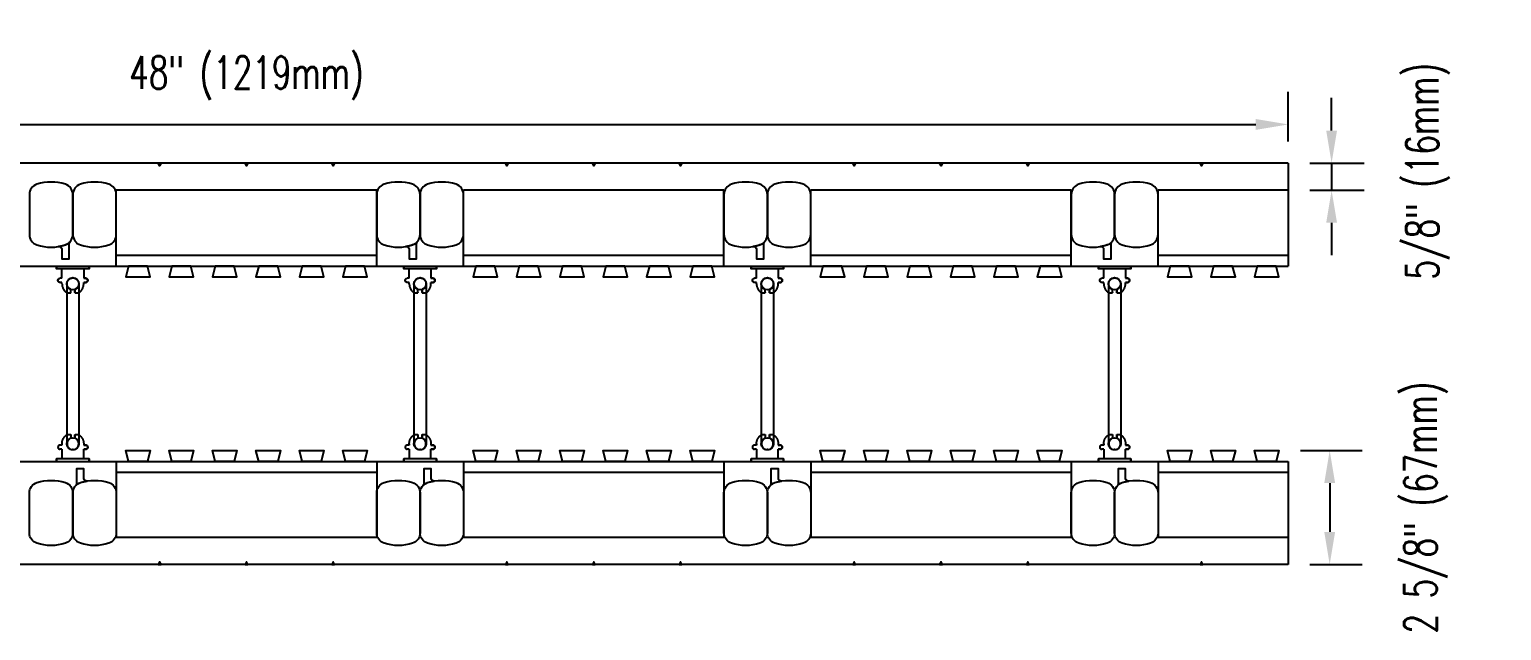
# Model space of a CAD drawing. Header units: inches. Extents: x 204.6 to 257.6, y 32.2 to 73.3.
# Drawn here: x 223.64 to 257.55, y 59.49 to 73.34 of the extents above; entities that cross this region are included whole.
import ezdxf

# ---------------------------------------------------------------- set-up
doc = ezdxf.new("R2010")
doc.units = ezdxf.units.IN
doc.header["$MEASUREMENT"] = 0
for name, color, linetype in [('line25', 2, 'Continuous'), ('LINE50', 5, 'Continuous'), ('LINE9', 9, 'Continuous'), ('TEXT', 4, 'Continuous')]:
    doc.layers.add(name, color=color, linetype=linetype)
doc.styles.add('DIM', font='romans.shx', dxfattribs={"width": 0.7})
doc.dimstyles.new('ext_8', dxfattribs={"dimscale": 8, "dimtxt": 0.09375, "dimasz": 0.09375, "dimexe": 0.09375, "dimexo": 0.0625, "dimgap": 0.0625, "dimtad": 1, "dimdec": 4, "dimzin": 3, "dimdsep": 46, "dimlunit": 4, "dimtxsty": 'DIM', "dimcen": 0.09, "dimdle": 0.09375, "dimclrt": 4, "dimadec": 0, "dimazin": 0, "dimtfac": 1, "dimtdec": 4, "dimtmove": 2, "dimatfit": 3, "dimfxl": 0, "dimfrac": 2, "dimtolj": 1, "dimtzin": 0, "dimarcsym": 0})

# ---------------------------------------------------------------- blocks, each defined once
blk = doc.blocks.new('WEB_4_CENTRE_TOP')
for p, q in [((3.688, 0.141), (0, 0.141)), ((3.688, -0.141), (0, -0.141))]:
    blk.add_line(p, q)
for centre in [(0, 0), (3.688, 0)]:
    blk.add_circle(centre, 0.141)
blk = doc.blocks.new('*D18')
at = {"layer": 'Defpoints', "color": 0}
for p in [(252.64, 71.149), (204.64, 70.259), (252.64, 70.259)]:
    blk.add_point(p, dxfattribs=at)
at = {"layer": 'TEXT', "color": 0, "lineweight": -2}
for p, q in [((204.64, 70.759), (204.64, 71.899)), ((252.64, 70.759), (252.64, 71.899)), ((205.39, 71.149), (251.89, 71.149))]:
    blk.add_line(p, q, dxfattribs=at)
at = {"layer": 'TEXT', "color": 0}
for points in [[(205.39, 71.274), (205.39, 71.024), (204.64, 71.149)], [(251.89, 71.274), (251.89, 71.024), (252.64, 71.149)]]:
    blk.add_solid(points, dxfattribs=at)
at = {"layer": 'TEXT', "color": 4, "insert": (228.64, 72.22), "char_height": 0.75, "attachment_point": 5, "style": 'DIM'}
blk.add_mtext('\\A1;48" (1219mm)', dxfattribs=at)
blk = doc.blocks.new('*D14')
at = {"layer": 'Defpoints', "color": 0}
for p in [(252.64, 70.259), (252.64, 69.634), (253.639, 69.634)]:
    blk.add_point(p, dxfattribs=at)
at = {"layer": 'TEXT', "color": 0, "lineweight": -2}
for p, q in [((253.639, 71.009), (253.639, 71.759)), ((253.14, 70.259), (254.389, 70.259)), ((253.639, 70.259), (253.639, 69.634)), ((253.14, 69.634), (254.389, 69.634)), ((253.639, 68.884), (253.639, 68.134))]:
    blk.add_line(p, q, dxfattribs=at)
at = {"layer": 'TEXT', "color": 0}
for points in [[(253.514, 71.009), (253.764, 71.009), (253.639, 70.259)], [(253.514, 68.884), (253.764, 68.884), (253.639, 69.634)]]:
    blk.add_solid(points, dxfattribs=at)
at = {"layer": 'TEXT', "color": 4, "insert": (255.854, 70.072), "char_height": 0.75, "attachment_point": 5, "rotation": 90, "style": 'DIM'}
blk.add_mtext('\\A1;5/8" (16mm)', dxfattribs=at)
blk = doc.blocks.new('*D19')
at = {"layer": 'Defpoints', "color": 0}
for p in [(252.422, 63.634), (252.64, 61.009), (253.595, 61.009)]:
    blk.add_point(p, dxfattribs=at)
at = {"layer": 'TEXT', "color": 0, "lineweight": -2}
for p, q in [((252.922, 63.634), (254.345, 63.634)), ((253.595, 62.884), (253.595, 61.759)), ((253.14, 61.009), (254.345, 61.009))]:
    blk.add_line(p, q, dxfattribs=at)
at = {"layer": 'TEXT', "color": 0}
for points in [[(253.47, 62.884), (253.72, 62.884), (253.595, 63.634)], [(253.47, 61.759), (253.72, 61.759), (253.595, 61.009)]]:
    blk.add_solid(points, dxfattribs=at)
at = {"layer": 'TEXT', "color": 4, "insert": (255.81, 62.322), "char_height": 0.75, "attachment_point": 5, "rotation": 90, "style": 'DIM'}
blk.add_mtext('\\A1;2 5/8" (67mm)', dxfattribs=at)
blk = doc.blocks.new('Connector')
blk.add_point((0.271, 0))
at = {"layer": 'LINE9'}
for p, q in [((0, 0.375), (0, -0.375)), ((0.062, -0.375), (0.062, 0.375)), ((0.281, 0.25), (0.062, 0.25))]:
    blk.add_line(p, q, dxfattribs=at)
for points, weights in [([(0.007, 0.375), (0.004, 0.375), (0, 0.375)], [1, 0.972587069138, 0.950305488115]), ([(0.327, 0.343), (0.308, 0.343), (0.281, 0.317), (0.281, 0.297)], [1, 0.85355339, 0.85355339, 1]), ([(0.328, 0.343), (0.327, 0.343), (0.327, 0.343)], [1, 0.70710678, 1]), ([(0.375, 0.297), (0.375, 0.317), (0.348, 0.343), (0.329, 0.343)], [1, 0.85355339, 0.85355339, 1]), ([(0.406, 0.25), (0.546, 0.25), (0.619, 0.131)], [0.958404415409, 0.794674173519, 0.864651571113]), ([(0.619, 0.052), (0.612, 0.049), (0.604, 0.049)], [0.83615024178, 0.892081430621, 1]), ([(0.281, -0.297), (0.281, -0.317), (0.308, -0.343), (0.327, -0.343)], [1, 0.85355339, 0.85355339, 1]), ([(0.327, -0.343), (0.281, -0.343), (0.281, -0.297)], [1, 0.70710678, 1]), ([(0.329, -0.343), (0.348, -0.343), (0.375, -0.317), (0.375, -0.297)], [1, 0.85355339, 0.85355339, 1]), ([(0.375, -0.297), (0.375, -0.343), (0.329, -0.343)], [1, 0.70710678, 1]), ([(0.619, -0.131), (0.546, -0.25), (0.406, -0.25)], [0.864651574428, 0.794674169686, 0.958404415195]), ([(0.604, -0.049), (0.612, -0.049), (0.619, -0.052)], [1, 0.89208144177, 0.836150253337]), ([(0, -0.375), (0.004, -0.375), (0.007, -0.375)], [0.950305488115, 0.972587069138, 1])]:
    blk.add_rational_spline(points, weights, degree=2, dxfattribs=at)
for points, degree in [([(0, 0.375), (0.002, 0.375), (0.005, 0.375), (0.007, 0.375)], 3), ([(0.007, 0.375), (0.021, 0.375), (0.051, 0.375), (0.062, 0.375), (0.062, 0.375)], 3), ([(0.327, 0.343), (0.327, 0.343), (0.328, 0.343), (0.328, 0.343)], 3), ([(0.328, 0.343), (0.329, 0.343), (0.329, 0.343), (0.329, 0.343)], 3), ([(0.281, 0.25), (0.281, 0.297)], 1), ([(0.375, 0.25), (0.375, 0.297)], 1), ([(0.406, 0.25), (0.375, 0.25)], 1), ([(0.406, 0.25), (0.406, 0.25)], 1), ([(0.406, 0.25), (0.406, 0.25)], 1), ([(0.406, 0.25), (0.406, 0.25)], 1), ([(0.406, 0.25), (0.406, 0.25)], 1), ([(0.406, 0.25), (0.406, 0.25)], 1), ([(0.406, 0.25), (0.406, 0.25)], 1), ([(0.406, 0.25), (0.406, 0.25)], 1), ([(0.406, 0.25), (0.406, 0.25)], 1), ([(0.406, 0.25), (0.406, 0.25)], 1), ([(0.406, 0.25), (0.406, 0.25)], 1), ([(0.406, 0.25), (0.406, 0.25)], 1), ([(0.406, 0.25), (0.406, 0.25)], 1), ([(0.406, 0.25), (0.406, 0.25)], 1), ([(0.406, 0.25), (0.406, 0.25)], 1), ([(0.406, 0.25), (0.406, 0.25)], 1), ([(0.406, 0.25), (0.406, 0.25)], 1), ([(0.406, 0.25), (0.406, 0.25)], 1), ([(0.406, 0.25), (0.406, 0.25)], 1), ([(0.406, 0.25), (0.406, 0.25)], 1), ([(0.406, 0.25), (0.406, 0.25)], 1), ([(0.406, 0.25), (0.406, 0.25)], 1), ([(0.406, 0.25), (0.406, 0.25)], 1), ([(0.406, 0.25), (0.406, 0.25)], 1), ([(0.406, 0.25), (0.406, 0.25)], 1), ([(0.604, 0.049), (0.532, 0.049)], 1), ([(0.532, 0.049), (0.532, 0.049)], 1), ([(0.532, 0.049), (0.532, 0.049)], 1), ([(0.532, 0.049), (0.532, 0.049)], 1), ([(0.532, 0.049), (0.532, 0.049)], 1), ([(0.532, 0.049), (0.532, 0.049)], 1), ([(0.532, 0.049), (0.532, 0.049)], 1), ([(0.532, 0.049), (0.532, 0.049)], 1), ([(0.532, 0.049), (0.532, 0.049)], 1), ([(0.532, 0.049), (0.532, 0.049)], 1), ([(0.532, 0.049), (0.532, 0.049)], 1), ([(0.604, 0.049), (0.609, 0.049), (0.614, 0.05), (0.619, 0.052)], 3), ([(0.604, 0.049), (0.604, 0.049)], 1), ([(0.604, 0.049), (0.604, 0.049)], 1), ([(0.604, 0.049), (0.604, 0.049)], 1), ([(0.604, 0.049), (0.604, 0.049)], 1), ([(0.619, 0.131), (0.619, 0.052)], 1), ([(0.619, 0.131), (0.619, 0.131)], 1), ([(0.619, 0.131), (0.619, 0.131)], 1), ([(0.619, 0.131), (0.619, 0.131)], 1), ([(0.619, 0.131), (0.619, 0.131)], 1), ([(0.062, -0.25), (0.281, -0.25)], 1), ([(0.281, -0.297), (0.281, -0.25)], 1), ([(0.281, -0.25), (0.281, -0.297)], 1), ([(0.375, -0.25), (0.375, -0.297)], 1), ([(0.375, -0.297), (0.375, -0.25)], 1), ([(0.406, -0.25), (0.375, -0.25)], 1), ([(0.406, -0.25), (0.406, -0.25)], 1), ([(0.406, -0.25), (0.406, -0.25)], 1), ([(0.406, -0.25), (0.406, -0.25)], 1), ([(0.406, -0.25), (0.406, -0.25)], 1), ([(0.406, -0.25), (0.406, -0.25)], 1), ([(0.406, -0.25), (0.406, -0.25)], 1), ([(0.406, -0.25), (0.406, -0.25)], 1), ([(0.406, -0.25), (0.406, -0.25)], 1), ([(0.406, -0.25), (0.406, -0.25)], 1), ([(0.406, -0.25), (0.406, -0.25)], 1), ([(0.406, -0.25), (0.406, -0.25)], 1), ([(0.532, -0.049), (0.604, -0.049)], 1), ([(0.604, -0.049), (0.58, -0.049), (0.556, -0.049), (0.532, -0.049)], 3), ([(0.532, -0.049), (0.532, -0.049)], 1), ([(0.532, -0.049), (0.532, -0.049)], 1), ([(0.532, -0.049), (0.532, -0.049)], 1), ([(0.532, -0.049), (0.532, -0.049)], 1), ([(0.619, -0.052), (0.614, -0.05), (0.609, -0.049), (0.604, -0.049)], 3), ([(0.604, -0.049), (0.604, -0.049)], 1), ([(0.604, -0.049), (0.604, -0.049)], 1), ([(0.604, -0.049), (0.604, -0.049)], 1), ([(0.604, -0.049), (0.604, -0.049)], 1), ([(0.604, -0.049), (0.604, -0.049)], 1), ([(0.604, -0.049), (0.604, -0.049)], 1), ([(0.604, -0.049), (0.604, -0.049)], 1), ([(0.604, -0.049), (0.604, -0.049)], 1), ([(0.619, -0.052), (0.619, -0.131)], 1), ([(0.619, -0.131), (0.619, -0.131)], 1), ([(0.619, -0.131), (0.619, -0.131)], 1), ([(0.619, -0.131), (0.619, -0.131)], 1), ([(0.619, -0.131), (0.619, -0.131)], 1), ([(0.007, -0.375), (0.005, -0.375), (0.002, -0.375), (0, -0.375)], 3), ([(0.062, -0.375), (0.062, -0.375), (0.051, -0.375), (0.021, -0.375), (0.007, -0.375)], 3), ([(0.328, -0.343), (0.328, -0.343), (0.327, -0.343), (0.327, -0.343)], 3), ([(0.329, -0.343), (0.329, -0.343), (0.329, -0.343), (0.328, -0.343)], 3)]:
    blk.add_open_spline(points, degree=degree, dxfattribs=at)
for points, weights, knots in [([(0.062, 0.375), (0.062, 0.375), (0.046, 0.375), (0.03, 0.375), (0.007, 0.375)], [0.868718858569, 0.861102746415, 1, 0.861102734288, 0.868718859898], [0, 0, 0, 0.5, 0.5, 1, 1, 1]), ([(0.532, 0.049), (0.472, 0.203), (0.333, 0.113), (0.157, 0), (0.333, -0.113), (0.472, -0.203), (0.532, -0.049)], [0.899508922286, 0.599718215298, 1, 0.54226024, 1, 0.599718224335, 0.899508908749], [0, 0, 0, 0.318112, 0.318112, 0.681888, 0.681888, 1, 1, 1]), ([(0.007, -0.375), (0.03, -0.375), (0.046, -0.375), (0.062, -0.375), (0.062, -0.375)], [0.868718859319, 0.861102739573, 1, 0.861102742958, 0.868718858948], [0, 0, 0, 0.5, 0.5, 1, 1, 1])]:
    blk.add_rational_spline(points, weights, degree=2, knots=knots, dxfattribs=at)

msp = doc.modelspace()

# ---------------------------------------------------------------- linework, layer by layer
at = {"layer": 'line25'}
for p, q in [((231.64045, 69.63446), (225.64045, 69.63446)), ((239.64045, 69.63446), (233.64045, 69.63446)), ((247.64045, 69.63446), (241.64045, 69.63446)), ((252.64045, 69.63446), (249.64045, 69.63446)), ((204.64045, 67.88446), (252.64045, 67.88446)), ((204.64045, 63.38446), (252.64045, 63.38446)), ((231.64045, 61.63446), (225.64045, 61.63446)), ((239.64045, 61.63446), (233.64045, 61.63446)), ((247.64045, 61.63446), (241.64045, 61.63446)), ((252.64045, 61.63446), (249.64045, 61.63446))]:
    msp.add_line(p, q, dxfattribs=at)
for points in [[(225.92162, 67.88446), (225.85929, 67.63446), (226.42162, 67.63446), (226.35929, 67.88446)], [(226.92162, 67.88446), (226.85929, 67.63446), (227.42162, 67.63446), (227.35929, 67.88446)], [(227.92162, 67.88446), (227.85929, 67.63446), (228.42162, 67.63446), (228.35929, 67.88446)], [(228.92162, 67.88446), (228.85929, 67.63446), (229.42162, 67.63446), (229.35929, 67.88446)], [(229.92162, 67.88446), (229.85929, 67.63446), (230.42162, 67.63446), (230.35929, 67.88446)], [(230.92162, 67.88446), (230.85929, 67.63446), (231.42162, 67.63446), (231.35929, 67.88446)], [(233.92162, 67.88446), (233.85929, 67.63446), (234.42162, 67.63446), (234.35929, 67.88446)], [(234.92162, 67.88446), (234.85929, 67.63446), (235.42162, 67.63446), (235.35929, 67.88446)], [(235.92162, 67.88446), (235.85929, 67.63446), (236.42162, 67.63446), (236.35929, 67.88446)], [(236.92162, 67.88446), (236.85929, 67.63446), (237.42162, 67.63446), (237.35929, 67.88446)], [(237.92162, 67.88446), (237.85929, 67.63446), (238.42162, 67.63446), (238.35929, 67.88446)], [(238.92162, 67.88446), (238.85929, 67.63446), (239.42162, 67.63446), (239.35929, 67.88446)], [(241.92162, 67.88446), (241.85929, 67.63446), (242.42162, 67.63446), (242.35929, 67.88446)], [(242.92162, 67.88446), (242.85929, 67.63446), (243.42162, 67.63446), (243.35929, 67.88446)], [(243.92162, 67.88446), (243.85929, 67.63446), (244.42162, 67.63446), (244.35929, 67.88446)], [(244.92162, 67.88446), (244.85929, 67.63446), (245.42162, 67.63446), (245.35929, 67.88446)], [(245.92162, 67.88446), (245.85929, 67.63446), (246.42162, 67.63446), (246.35929, 67.88446)], [(246.92162, 67.88446), (246.85929, 67.63446), (247.42162, 67.63446), (247.35929, 67.88446)], [(249.92162, 67.88446), (249.85929, 67.63446), (250.42162, 67.63446), (250.35929, 67.88446)], [(250.92162, 67.88446), (250.85929, 67.63446), (251.42162, 67.63446), (251.35929, 67.88446)], [(251.92162, 67.88446), (251.85929, 67.63446), (252.42162, 67.63446), (252.35929, 67.88446)], [(225.92162, 63.38446), (225.85929, 63.63446), (226.42162, 63.63446), (226.35929, 63.38446)], [(226.92162, 63.38446), (226.85929, 63.63446), (227.42162, 63.63446), (227.35929, 63.38446)], [(227.92162, 63.38446), (227.85929, 63.63446), (228.42162, 63.63446), (228.35929, 63.38446)], [(228.92162, 63.38446), (228.85929, 63.63446), (229.42162, 63.63446), (229.35929, 63.38446)], [(229.92162, 63.38446), (229.85929, 63.63446), (230.42162, 63.63446), (230.35929, 63.38446)], [(230.92162, 63.38446), (230.85929, 63.63446), (231.42162, 63.63446), (231.35929, 63.38446)], [(233.92162, 63.38446), (233.85929, 63.63446), (234.42162, 63.63446), (234.35929, 63.38446)], [(234.92162, 63.38446), (234.85929, 63.63446), (235.42162, 63.63446), (235.35929, 63.38446)], [(235.92162, 63.38446), (235.85929, 63.63446), (236.42162, 63.63446), (236.35929, 63.38446)], [(236.92162, 63.38446), (236.85929, 63.63446), (237.42162, 63.63446), (237.35929, 63.38446)], [(237.92162, 63.38446), (237.85929, 63.63446), (238.42162, 63.63446), (238.35929, 63.38446)], [(238.92162, 63.38446), (238.85929, 63.63446), (239.42162, 63.63446), (239.35929, 63.38446)], [(241.92162, 63.38446), (241.85929, 63.63446), (242.42162, 63.63446), (242.35929, 63.38446)], [(242.92162, 63.38446), (242.85929, 63.63446), (243.42162, 63.63446), (243.35929, 63.38446)], [(243.92162, 63.38446), (243.85929, 63.63446), (244.42162, 63.63446), (244.35929, 63.38446)], [(244.92162, 63.38446), (244.85929, 63.63446), (245.42162, 63.63446), (245.35929, 63.38446)], [(245.92162, 63.38446), (245.85929, 63.63446), (246.42162, 63.63446), (246.35929, 63.38446)], [(246.92162, 63.38446), (246.85929, 63.63446), (247.42162, 63.63446), (247.35929, 63.38446)], [(249.92162, 63.38446), (249.85929, 63.63446), (250.42162, 63.63446), (250.35929, 63.38446)], [(250.92162, 63.38446), (250.85929, 63.63446), (251.42162, 63.63446), (251.35929, 63.38446)], [(251.92162, 63.38446), (251.85929, 63.63446), (252.42162, 63.63446), (252.35929, 63.38446)]]:
    msp.add_lwpolyline(points, close=True, dxfattribs=at)
at = {"layer": 'LINE50'}
for p, q in [((252.64045, 70.25946), (204.64045, 70.25946)), ((252.64045, 70.25946), (252.64045, 67.88446)), ((252.64045, 63.38446), (252.64045, 61.00946)), ((252.64045, 61.00946), (204.64045, 61.00946))]:
    msp.add_line(p, q, dxfattribs=at)
at = {"layer": 'LINE9'}
for p, q in [((225.64045, 67.88446), (225.64045, 69.63446)), ((231.64045, 67.88446), (231.64045, 69.63446)), ((233.64045, 67.88446), (233.64045, 69.63446)), ((239.64045, 67.88446), (239.64045, 69.63446)), ((241.64045, 67.88446), (241.64045, 69.63446)), ((247.64045, 67.88446), (247.64045, 69.63446)), ((249.64045, 67.88446), (249.64045, 69.63446)), ((225.64045, 68.13446), (231.64045, 68.13446)), ((233.64045, 68.13446), (239.64045, 68.13446)), ((241.64045, 68.13446), (247.64045, 68.13446)), ((249.64045, 68.13446), (252.64045, 68.13446)), ((225.64045, 63.38446), (225.64045, 61.63446)), ((225.64045, 63.13446), (231.64045, 63.13446)), ((231.64045, 63.38446), (231.64045, 61.63446)), ((233.64045, 63.38446), (233.64045, 61.63446)), ((233.64045, 63.13446), (239.64045, 63.13446)), ((239.64045, 63.38446), (239.64045, 61.63446)), ((241.64045, 63.38446), (241.64045, 61.63446)), ((241.64045, 63.13446), (247.64045, 63.13446)), ((247.64045, 63.38446), (247.64045, 61.63446)), ((249.64045, 63.38446), (249.64045, 61.63446)), ((249.64045, 63.13446), (252.64045, 63.13446))]:
    msp.add_line(p, q, dxfattribs=at)
for points in [[(226.6717, 70.25946), (226.64045, 70.19497), (226.6092, 70.25946)], [(228.6717, 70.25946), (228.64045, 70.19497), (228.6092, 70.25946)], [(230.6717, 70.25946), (230.64045, 70.19497), (230.6092, 70.25946)], [(234.6717, 70.25946), (234.64045, 70.19497), (234.6092, 70.25946)], [(236.6717, 70.25946), (236.64045, 70.19497), (236.6092, 70.25946)], [(238.6717, 70.25946), (238.64045, 70.19497), (238.6092, 70.25946)], [(242.6717, 70.25946), (242.64045, 70.19497), (242.6092, 70.25946)], [(244.6717, 70.25946), (244.64045, 70.19497), (244.6092, 70.25946)], [(246.6717, 70.25946), (246.64045, 70.19497), (246.6092, 70.25946)], [(250.6717, 70.25946), (250.64045, 70.19497), (250.6092, 70.25946)], [(226.6717, 61.00946), (226.64045, 61.07394), (226.6092, 61.00946)], [(228.6717, 61.00946), (228.64045, 61.07394), (228.6092, 61.00946)], [(230.6717, 61.00946), (230.64045, 61.07394), (230.6092, 61.00946)], [(234.6717, 61.00946), (234.64045, 61.07394), (234.6092, 61.00946)], [(236.6717, 61.00946), (236.64045, 61.07394), (236.6092, 61.00946)], [(238.6717, 61.00946), (238.64045, 61.07394), (238.6092, 61.00946)], [(242.6717, 61.00946), (242.64045, 61.07394), (242.6092, 61.00946)], [(244.6717, 61.00946), (244.64045, 61.07394), (244.6092, 61.00946)], [(246.6717, 61.00946), (246.64045, 61.07394), (246.6092, 61.00946)], [(250.6717, 61.00946), (250.64045, 61.07394), (250.6092, 61.00946)]]:
    msp.add_lwpolyline(points, close=True, dxfattribs=at)
for points in [[(223.81353, 68.3735, 0.15767078), (224.46738, 68.3735, 0.32530463), (224.64045, 68.61137), (224.64045, 69.53254, 0.32530463), (224.46738, 69.77041, 0.15767078), (223.81353, 69.77041, 0.32530463), (223.64045, 69.53254), (223.64045, 68.61137, 0.32530463)], [(224.81353, 68.3735, 0.15767078), (225.46738, 68.3735, 0.32530463), (225.64045, 68.61137), (225.64045, 69.53254, 0.32530463), (225.46738, 69.77041, 0.15767078), (224.81353, 69.77041, 0.32530463), (224.64045, 69.53254), (224.64045, 68.61137, 0.32530463)], [(231.81353, 68.3735, 0.15767078), (232.46738, 68.3735, 0.32530463), (232.64045, 68.61137), (232.64045, 69.53254, 0.32530463), (232.46738, 69.77041, 0.15767078), (231.81353, 69.77041, 0.32530463), (231.64045, 69.53254), (231.64045, 68.61137, 0.32530463)], [(232.81353, 68.3735, 0.15767078), (233.46738, 68.3735, 0.32530463), (233.64045, 68.61137), (233.64045, 69.53254, 0.32530463), (233.46738, 69.77041, 0.15767078), (232.81353, 69.77041, 0.32530463), (232.64045, 69.53254), (232.64045, 68.61137, 0.32530463)], [(239.81353, 68.3735, 0.15767078), (240.46738, 68.3735, 0.32530463), (240.64045, 68.61137), (240.64045, 69.53254, 0.32530463), (240.46738, 69.77041, 0.15767078), (239.81353, 69.77041, 0.32530463), (239.64045, 69.53254), (239.64045, 68.61137, 0.32530463)], [(240.81353, 68.3735, 0.15767078), (241.46738, 68.3735, 0.32530463), (241.64045, 68.61137), (241.64045, 69.53254, 0.32530463), (241.46738, 69.77041, 0.15767078), (240.81353, 69.77041, 0.32530463), (240.64045, 69.53254), (240.64045, 68.61137, 0.32530463)], [(247.81353, 68.3735, 0.15767078), (248.46738, 68.3735, 0.32530463), (248.64045, 68.61137), (248.64045, 69.53254, 0.32530463), (248.46738, 69.77041, 0.15767078), (247.81353, 69.77041, 0.32530463), (247.64045, 69.53254), (247.64045, 68.61137, 0.32530463)], [(248.81353, 68.3735, 0.15767078), (249.46738, 68.3735, 0.32530463), (249.64045, 68.61137), (249.64045, 69.53254, 0.32530463), (249.46738, 69.77041, 0.15767078), (248.81353, 69.77041, 0.32530463), (248.64045, 69.53254), (248.64045, 68.61137, 0.32530463)], [(224.46738, 68.3735, -0.0372667), (224.31368, 68.33617, -0.46303561), (224.38637, 68.27451), (224.38637, 68.05291), (224.5572, 68.05291), (224.5572, 68.399, -0.18900236), (224.57385, 68.44148, -0.12840736)], [(232.46738, 68.3735, -0.0372667), (232.31368, 68.33617, -0.46303561), (232.38637, 68.27451), (232.38637, 68.05291), (232.5572, 68.05291), (232.5572, 68.399, -0.18900236), (232.57385, 68.44148, -0.12840736)], [(240.46738, 68.3735, -0.0372667), (240.31368, 68.33617, -0.46303561), (240.38637, 68.27451), (240.38637, 68.05291), (240.5572, 68.05291), (240.5572, 68.399, -0.18900236), (240.57385, 68.44148, -0.12840736)], [(248.46738, 68.3735, -0.0372667), (248.31368, 68.33617, -0.46303561), (248.38637, 68.27451), (248.38637, 68.05291), (248.5572, 68.05291), (248.5572, 68.399, -0.18900236), (248.57385, 68.44148, -0.12840736)], [(224.81353, 62.89541, -0.0372667), (224.96722, 62.93274, -0.46303561), (224.89453, 62.9944), (224.89453, 63.216), (224.7237, 63.216), (224.7237, 62.86991, -0.18900236), (224.70705, 62.82743, -0.12840736)], [(232.81353, 62.89541, -0.0372667), (232.96722, 62.93274, -0.46303561), (232.89453, 62.9944), (232.89453, 63.216), (232.7237, 63.216), (232.7237, 62.86991, -0.18900236), (232.70705, 62.82743, -0.12840736)], [(240.81353, 62.89541, -0.0372667), (240.96722, 62.93274, -0.46303561), (240.89453, 62.9944), (240.89453, 63.216), (240.7237, 63.216), (240.7237, 62.86991, -0.18900236), (240.70705, 62.82743, -0.12840736)], [(248.81353, 62.89541, -0.0372667), (248.96722, 62.93274, -0.46303561), (248.89453, 62.9944), (248.89453, 63.216), (248.7237, 63.216), (248.7237, 62.86991, -0.18900236), (248.70705, 62.82743, -0.12840736)], [(223.81353, 62.89541, -0.15767078), (224.46738, 62.89541, -0.32530463), (224.64045, 62.65754), (224.64045, 61.73637, -0.32530463), (224.46738, 61.4985, -0.15767078), (223.81353, 61.4985, -0.32530463), (223.64045, 61.73637), (223.64045, 62.65754, -0.32530463)], [(224.81353, 62.89541, -0.15767078), (225.46738, 62.89541, -0.32530463), (225.64045, 62.65754), (225.64045, 61.73637, -0.32530463), (225.46738, 61.4985, -0.15767078), (224.81353, 61.4985, -0.32530463), (224.64045, 61.73637), (224.64045, 62.65754, -0.32530463)], [(231.81353, 62.89541, -0.15767078), (232.46738, 62.89541, -0.32530463), (232.64045, 62.65754), (232.64045, 61.73637, -0.32530463), (232.46738, 61.4985, -0.15767078), (231.81353, 61.4985, -0.32530463), (231.64045, 61.73637), (231.64045, 62.65754, -0.32530463)], [(232.81353, 62.89541, -0.15767078), (233.46738, 62.89541, -0.32530463), (233.64045, 62.65754), (233.64045, 61.73637, -0.32530463), (233.46738, 61.4985, -0.15767078), (232.81353, 61.4985, -0.32530463), (232.64045, 61.73637), (232.64045, 62.65754, -0.32530463)], [(239.81353, 62.89541, -0.15767078), (240.46738, 62.89541, -0.32530463), (240.64045, 62.65754), (240.64045, 61.73637, -0.32530463), (240.46738, 61.4985, -0.15767078), (239.81353, 61.4985, -0.32530463), (239.64045, 61.73637), (239.64045, 62.65754, -0.32530463)], [(240.81353, 62.89541, -0.15767078), (241.46738, 62.89541, -0.32530463), (241.64045, 62.65754), (241.64045, 61.73637, -0.32530463), (241.46738, 61.4985, -0.15767078), (240.81353, 61.4985, -0.32530463), (240.64045, 61.73637), (240.64045, 62.65754, -0.32530463)], [(247.81353, 62.89541, -0.15767078), (248.46738, 62.89541, -0.32530463), (248.64045, 62.65754), (248.64045, 61.73637, -0.32530463), (248.46738, 61.4985, -0.15767078), (247.81353, 61.4985, -0.32530463), (247.64045, 61.73637), (247.64045, 62.65754, -0.32530463)], [(248.81353, 62.89541, -0.15767078), (249.46738, 62.89541, -0.32530463), (249.64045, 62.65754), (249.64045, 61.73637, -0.32530463), (249.46738, 61.4985, -0.15767078), (248.81353, 61.4985, -0.32530463), (248.64045, 61.73637), (248.64045, 62.65754, -0.32530463)]]:
    msp.add_lwpolyline(points, format="xyb", close=True, dxfattribs=at)

# ---------------------------------------------------------------- block references
at = {"layer": 'LINE9', "rotation": 90}
for p in [(224.64045, 63.79046), (232.64045, 63.79046), (240.64045, 63.79046), (248.64045, 63.79046)]:
    msp.add_blockref('WEB_4_CENTRE_TOP', p, dxfattribs=at)
at = {"layer": 'TEXT', "xscale": -1, "rotation": 90}
for p in [(224.64045, 67.88446), (232.64045, 67.88446), (240.64045, 67.88446), (248.64045, 67.88446)]:
    msp.add_blockref('Connector', p, dxfattribs=at)
at = {"layer": 'TEXT', "rotation": 90}
for p in [(224.64045, 63.38446), (232.64045, 63.38446), (240.64045, 63.38446), (248.64045, 63.38446)]:
    msp.add_blockref('Connector', p, dxfattribs=at)

# ---------------------------------------------------------------- dimensions: what is measured, and where the dimension line sits
at = {"layer": 'TEXT'}
dim = msp.add_linear_dim(base=(252.64045, 71.14861), p1=(204.64045, 70.25946), p2=(252.64045, 70.25946), text='48" (1219mm)', dimstyle='ext_8', dxfattribs=at)
dim.commit()
dim.dimension.update_dxf_attribs({"geometry": '*D18', "text_midpoint": (228.64045, 72.22004)})
for base, p1, p2, text, picture, middle in [((253.63922, 69.63446), (252.64045, 70.25946), (252.64045, 69.63446), '5/8" (16mm)', '*D14', (255.8535, 70.07196)), ((253.59524, 61.00946), (252.42162, 63.63446), (252.64045, 61.00946), '2 5/8" (67mm)', '*D19', (255.80952, 62.32196))]:
    dim = msp.add_linear_dim(base=base, p1=p1, p2=p2, angle=90, text=text, dimstyle='ext_8', dxfattribs=at)
    dim.commit()
    dim.dimension.update_dxf_attribs({"geometry": picture, "text_midpoint": middle, "dimtype": 160})

doc.saveas('drawing.dxf')
